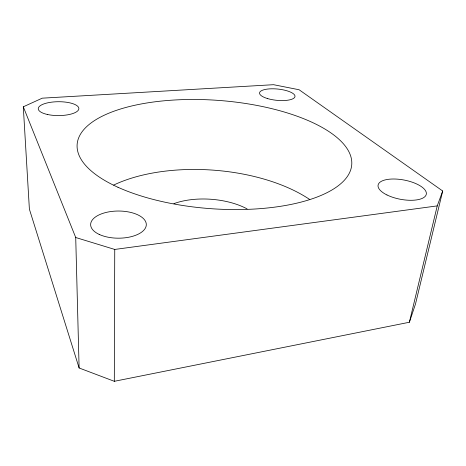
<?xml version="1.0" encoding="UTF-8"?>
<svg xmlns="http://www.w3.org/2000/svg" width="466" height="466" viewBox="0 0 466 466"><rect width="100%" height="100%" fill="white"/><g stroke="black" fill="none" stroke-linecap="round" stroke-linejoin="round"><path stroke-width="0.7" d="M114.31 381.305L114.747 249.444L75.719 237.514L23.3 106.807L42.237 98.175L273.542 84.696L299.114 89.757L442.7 191.008L415.497 303.989L409.381 322.251L114.31 381.305L79.115 367.983L29.387 209.158L23.3 106.807M409.381 322.251L437.236 205.89L442.7 191.008M114.747 249.444L437.236 205.89M75.719 237.514L79.115 367.983M173.894 203.648A54.015 26.37 4.2 0 1 247.114 208.902M113.652 185.078A129.898 64.104 4.2 0 1 309.785 199.541M47.34 114.461A20.3 6.932 -0.2 0 0 78.824 109.009A20.3 6.932 -0.2 0 0 49.536 102.468A20.3 6.932 -0.2 0 0 47.34 114.461M99.176 234.398A27.838 13.584 0 0 0 145.491 227.874A27.838 13.584 0 0 0 110.722 211.564A27.838 13.584 0 0 0 99.176 234.398M386.972 194.963A24.523 9.792 10.7 0 0 426.064 194.998A24.523 9.792 10.7 0 0 393.554 179.002A24.523 9.792 10.7 0 0 386.972 194.963M267.56 98.571A17.819 5.656 5.7 0 0 294.984 96.584A17.819 5.656 5.7 0 0 269.272 88.901A17.819 5.656 5.7 0 0 267.56 98.571M117.997 187.28A137.68 54.272 4.2 0 0 347.374 176.463A137.68 54.272 4.2 0 0 177.936 99.823A137.68 54.272 4.2 0 0 117.997 187.28"/></g></svg>
